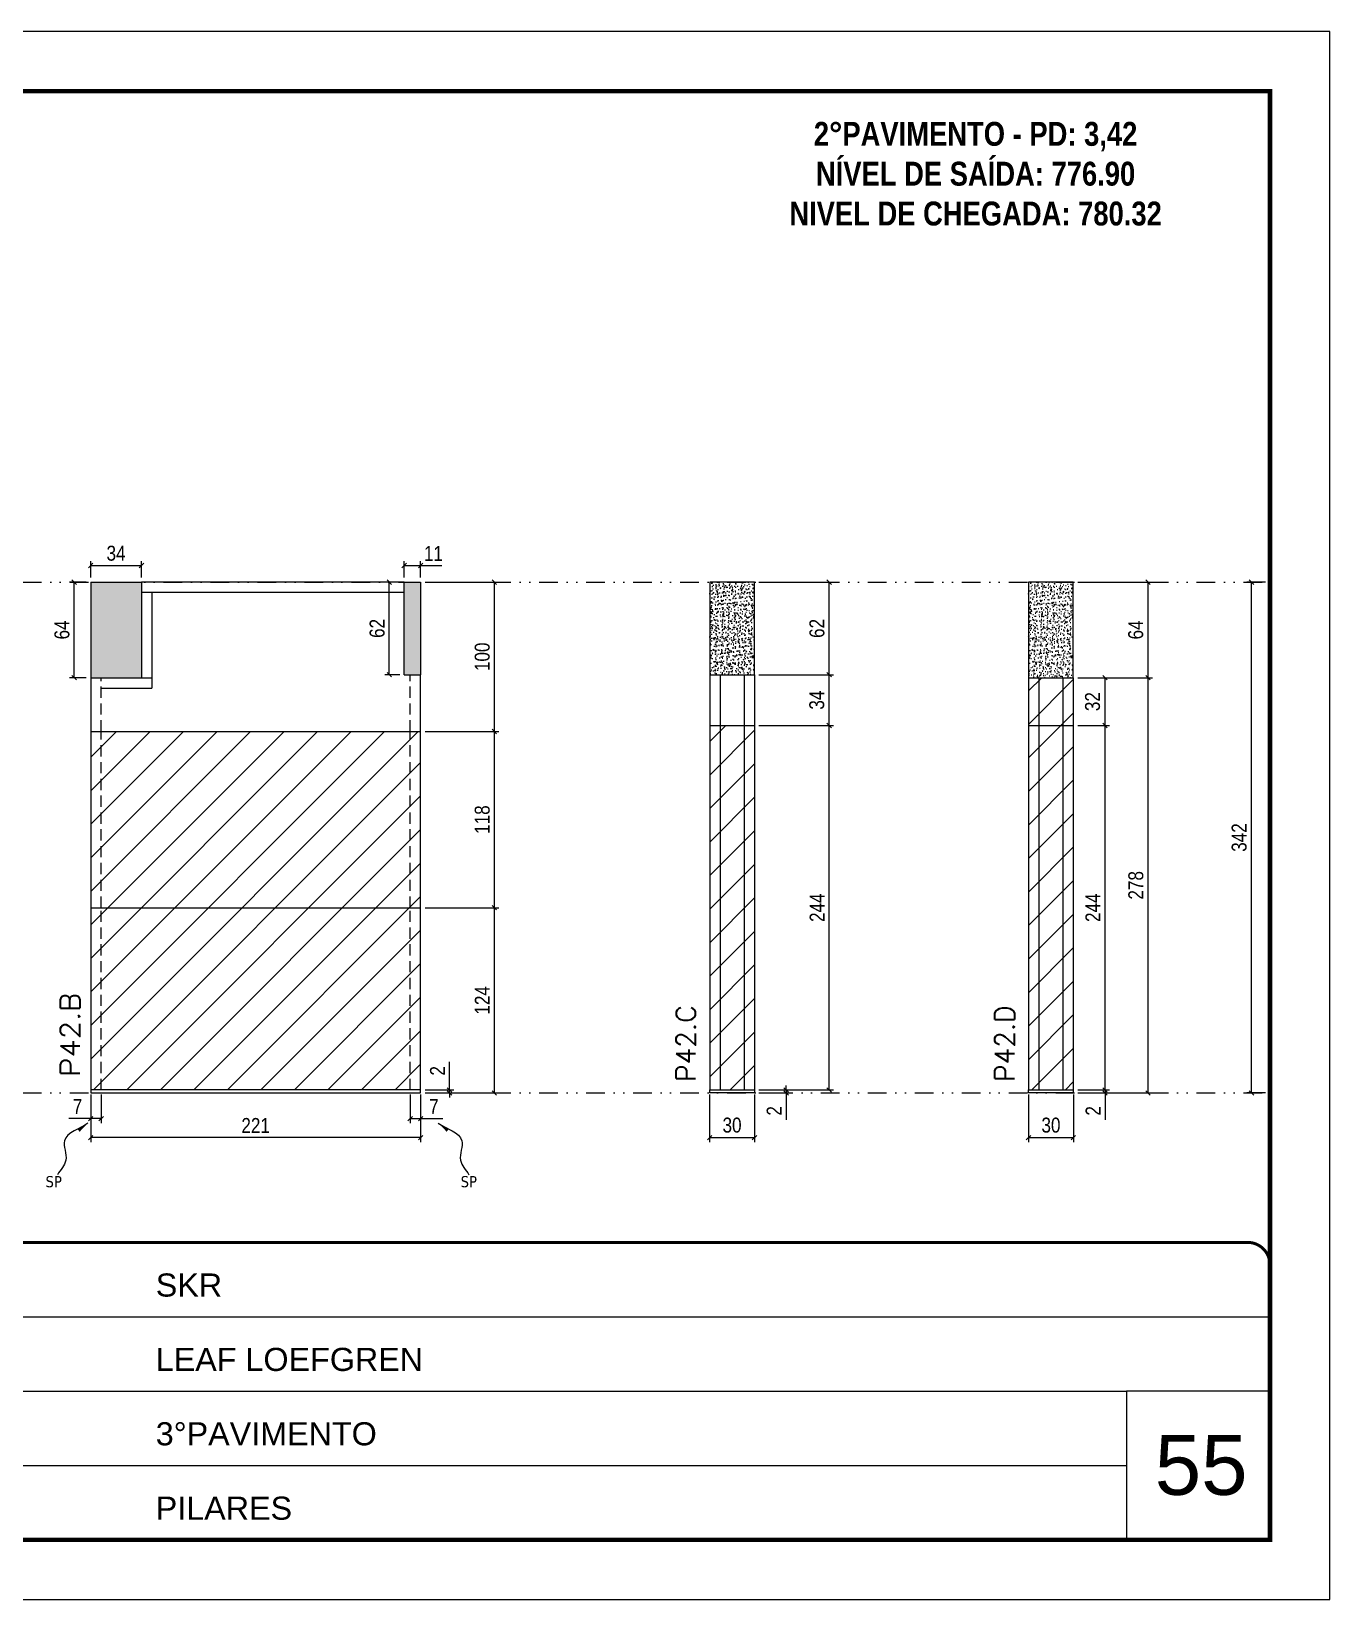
# Model space of a CAD drawing. Extents: x 14400 to 27878, y -21631 to 6985.
# Drawn here: x 18199 to 19068, y -8997 to -7947 of the extents above; entities that cross this region are included whole.
import ezdxf

# ---------------------------------------------------------------- set-up
doc = ezdxf.new("R2010")
doc.units = 0
for name, pattern in [('CONTINUO', [0]), ('DASHED', [0.75, 0.5, -0.25]), ('DIVIDE2', [0.625, 0.25, -0.125, 0, -0.125, 0, -0.125]), ('HIDDEN', [0.375, 0.25, -0.125])]:
    doc.linetypes.add(name, pattern=pattern)
for name, color, linetype, lineweight in [('CARIMBO', 255, 'Continuous', 9), ('Folhas', 255, 'Continuous', 9), ('Hachura', 251, 'Continuous', 9), ('SARRAFO DE PRESSAO', 251, 'DASHED', 9), ('Texto Seção', 7, 'Continuous', 15)]:
    doc.layers.add(name, color=color, linetype=linetype, lineweight=lineweight)
for name, color, linetype in [('COTA', 241, 'Continuous'), ('NOMENCLATURA', 7, 'Continuous'), ('Nível', 160, 'Continuous'), ('Painéis', 200, 'Continuous'), ('SARR_2.2x7', 40, 'Continuous'), ('Sarrafo de Pressão', 42, 'HIDDEN'), ('texto', 7, 'Continuous')]:
    doc.layers.add(name, color=color, linetype=linetype)
doc.styles.add('ARIAL', font='arial.ttf')
doc.styles.add('COTA TECNICA', font='techl___.ttf', dxfattribs={"height": 10})
doc.styles.add('COTA TECNICA-50', font='techl___.ttf', dxfattribs={"height": 10})
doc.styles.add('REGUA-120', font='ROMANS.shx', dxfattribs={"height": 15})
doc.styles.add('ROMANC', font='techb___.ttf', dxfattribs={"height": 2.5})
doc.styles.get("Standard").update_dxf_attribs({"font": 'arial.ttf'})
doc.dimstyles.new('COTA PAINEL-50', dxfattribs={"dimtxt": 10, "dimasz": 3, "dimexe": 3, "dimexo": 3, "dimgap": 3, "dimtad": 1, "dimdec": 1, "dimzin": 12, "dimdsep": 46, "dimtxsty": 'COTA TECNICA-50', "dimblk1": 'OBLIQUE', "dimblk2": 'OBLIQUE', "dimsah": 1, "dimcen": 0.9, "dimclrd": 4, "dimclre": 4, "dimclrt": 240, "dimadec": 1, "dimazin": 3, "dimtfac": 1, "dimtdec": 1, "dimtmove": 0, "dimatfit": 3, "dimfxl": 1, "dimtolj": 1, "dimtzin": 12, "dimarcsym": 0})
doc.dimstyles.new('PAINEL', dxfattribs={"dimtxt": 10, "dimasz": 3, "dimexe": 3, "dimexo": 3, "dimgap": 3, "dimtad": 1, "dimdec": 1, "dimzin": 12, "dimdsep": 46, "dimtxsty": 'COTA TECNICA', "dimblk1": 'OBLIQUE', "dimblk2": 'OBLIQUE', "dimsah": 1, "dimcen": 0.9, "dimclrd": 4, "dimclre": 4, "dimclrt": 240, "dimadec": 1, "dimazin": 3, "dimtfac": 1, "dimtdec": 1, "dimtmove": 0, "dimatfit": 3, "dimfxl": 1, "dimtolj": 1, "dimtzin": 12, "dimarcsym": 0})
doc.dimstyles.get("Standard").update_dxf_attribs({"dimtxt": 0.18, "dimasz": 0.18, "dimexe": 0.18, "dimexo": 0.0625, "dimgap": 0.09, "dimtad": 0, "dimtih": 1, "dimtoh": 1, "dimdec": 4, "dimzin": 0, "dimdsep": 46, "dimtxsty": 'Standard', "dimcen": 0.09, "dimadec": 0, "dimazin": 0, "dimtfac": 1, "dimtdec": 4, "dimtofl": 0, "dimtmove": 0, "dimatfit": 3, "dimfxl": 1, "dimtolj": 1, "dimtzin": 0, "dimarcsym": 0})

# ---------------------------------------------------------------- blocks, each defined once
blk = doc.blocks.new('9999999999')
at = {"color": 30, "linetype": 'CONTINUO'}
for p, q in [((98564.6, 34379.6), (99584, 34379.6)), ((98564.6, 34329.8), (99488, 34329.8)), ((99584, 34329.8), (99488, 34329.8)), ((99488, 34329.8), (99488, 34230.2)), ((98564.6, 34280), (99488, 34280))]:
    blk.add_line(p, q, dxfattribs=at)
at = {"color": 30, "linetype": 'CONTINUO', "const_width": 2}
blk.add_lwpolyline([(99584, 34230.2), (99584, 34414.4, 0.414214), (99569, 34429.4), (98229, 34429.4, 0.414214), (98214, 34414.4), (98214, 34245.2, 0.414214), (98229, 34230.2), (99584, 34230.2)], format="xyb", dxfattribs=at)
at = {"layer": 'Folhas'}
blk.add_lwpolyline([(98139, 34190.2), (99624, 34190.2), (99624, 35240.2), (98139, 35240.2)], close=True, dxfattribs=at)
at = {"layer": 'Folhas', "color": 30, "const_width": 3}
blk.add_lwpolyline([(98214, 34230.2), (99584, 34230.2), (99584, 35200.2), (98214, 35200.2)], close=True, dxfattribs=at)
at = {"color": 7, "linetype": 'Continuous', "ltscale": 5, "style": 'ARIAL'}
for s, height, p in [('SKR', 15.48, (98837.7, 34393.1)), ('LEAF LOEFGREN', 15.483, (98837.7, 34343.3)), ('3°PAVIMENTO', 15.483, (98837.7, 34293.5)), ('PILARES', 15.48, (98837.7, 34243.7))]:
    blk.add_text(s, height=height, dxfattribs=at).set_placement(p)
blk = doc.blocks.new('_Oblique')
at = {"color": 0, "linetype": 'ByBlock', "lineweight": -2}
blk.add_line((-0.5, -0.5), (0.5, 0.5), dxfattribs=at)
blk = doc.blocks.new('*D2164')
at = {"layer": 'COTA', "color": 4, "lineweight": -2, "transparency": 16777216}
for p, q in [((19025.5, -8315.5), (19013.1, -8315.5)), ((19016.1, -8657.5), (19016.1, -8315.5)), ((19025.5, -8657.5), (19013.1, -8657.5))]:
    blk.add_line(p, q, dxfattribs=at)
at = {"layer": 'Defpoints', "color": 0, "transparency": 16777216}
for p in [(19016.1, -8315.5), (19028.5, -8315.5), (19028.5, -8657.5)]:
    blk.add_point(p, dxfattribs=at)
at = {"layer": 'COTA', "color": 4, "lineweight": -2, "transparency": 16777216, "xscale": 3, "yscale": 3, "zscale": 3}
for p, rotation in [((19016.1, -8315.5), 90), ((19016.1, -8657.5), 270)]:
    blk.add_blockref('_Oblique', p, dxfattribs=dict(at, rotation=rotation))
at = {"layer": 'COTA', "color": 240, "transparency": 16777216, "insert": (19007.9, -8486.5), "char_height": 10, "attachment_point": 5, "rotation": 90, "style": 'COTA TECNICA'}
blk.add_mtext('\\A1;342', dxfattribs=at)
blk = doc.blocks.new('*D2156')
at = {"layer": 'COTA', "color": 4, "lineweight": -2, "transparency": 16777216}
for p, q in [((18653.2, -8658.5), (18653.2, -8690.4)), ((18683.2, -8658.5), (18683.2, -8690.4)), ((18653.2, -8687.4), (18683.2, -8687.4))]:
    blk.add_line(p, q, dxfattribs=at)
at = {"layer": 'Defpoints', "color": 0, "transparency": 16777216}
for p in [(18653.2, -8655.5), (18683.2, -8655.5), (18683.2, -8687.4)]:
    blk.add_point(p, dxfattribs=at)
at = {"layer": 'COTA', "color": 4, "lineweight": -2, "transparency": 16777216, "xscale": 3, "yscale": 3, "zscale": 3, "rotation": 180}
blk.add_blockref('_Oblique', (18653.2, -8687.4), dxfattribs=at)
at = {"layer": 'COTA', "color": 4, "lineweight": -2, "transparency": 16777216, "xscale": 3, "yscale": 3, "zscale": 3}
blk.add_blockref('_Oblique', (18683.2, -8687.4), dxfattribs=at)
at = {"layer": 'COTA', "color": 240, "transparency": 16777216, "insert": (18668.2, -8679.1), "char_height": 10, "attachment_point": 5, "style": 'COTA TECNICA'}
blk.add_mtext('\\A1;30', dxfattribs=at)
blk = doc.blocks.new('*D2157')
at = {"layer": 'COTA', "color": 4, "lineweight": -2, "transparency": 16777216}
for p, q in [((18686.2, -8655.5), (18707.4, -8655.5)), ((18686.2, -8657.5), (18707.4, -8657.5)), ((18704.4, -8655.5), (18704.4, -8652.5)), ((18704.4, -8655.5), (18704.4, -8657.5)), ((18704.4, -8657.5), (18704.4, -8675.6))]:
    blk.add_line(p, q, dxfattribs=at)
at = {"layer": 'Defpoints', "color": 0, "transparency": 16777216}
for p in [(18683.2, -8655.5), (18683.2, -8657.5), (18704.4, -8655.5)]:
    blk.add_point(p, dxfattribs=at)
at = {"layer": 'COTA', "color": 4, "lineweight": -2, "transparency": 16777216, "xscale": 3, "yscale": 3, "zscale": 3}
for p, rotation in [((18704.4, -8655.5), 270), ((18704.4, -8657.5), 90)]:
    blk.add_blockref('_Oblique', p, dxfattribs=dict(at, rotation=rotation))
at = {"layer": 'COTA', "color": 240, "transparency": 16777216, "insert": (18696.4, -8669.5), "char_height": 10, "attachment_point": 5, "rotation": 90, "style": 'COTA TECNICA-50'}
blk.add_mtext('\\A1;2', dxfattribs=at)
blk = doc.blocks.new('*D2159')
at = {"layer": 'COTA', "color": 4, "lineweight": -2, "transparency": 16777216}
for p, q in [((18686.2, -8315.5), (18736.2, -8315.5)), ((18733.2, -8377.5), (18733.2, -8315.5)), ((18686.2, -8377.5), (18736.2, -8377.5))]:
    blk.add_line(p, q, dxfattribs=at)
at = {"layer": 'Defpoints', "color": 0, "transparency": 16777216}
for p in [(18683.2, -8315.5), (18733.2, -8315.5), (18683.2, -8377.5)]:
    blk.add_point(p, dxfattribs=at)
at = {"layer": 'COTA', "color": 4, "lineweight": -2, "transparency": 16777216, "xscale": 3, "yscale": 3, "zscale": 3}
for p, rotation in [((18733.2, -8315.5), 90), ((18733.2, -8377.5), 270)]:
    blk.add_blockref('_Oblique', p, dxfattribs=dict(at, rotation=rotation))
at = {"layer": 'COTA', "color": 240, "transparency": 16777216, "insert": (18725.1, -8346.5), "char_height": 10, "attachment_point": 5, "rotation": 90, "style": 'COTA TECNICA'}
blk.add_mtext('\\A1;62', dxfattribs=at)
blk = doc.blocks.new('*D2168')
at = {"layer": 'COTA', "color": 4, "lineweight": -2, "transparency": 16777216}
for p, q in [((18686.2, -8411.5), (18736.2, -8411.5)), ((18733.2, -8655.5), (18733.2, -8411.5)), ((18686.2, -8655.5), (18736.2, -8655.5))]:
    blk.add_line(p, q, dxfattribs=at)
at = {"layer": 'Defpoints', "color": 0, "transparency": 16777216}
for p in [(18683.2, -8411.5), (18733.2, -8411.5), (18683.2, -8655.5)]:
    blk.add_point(p, dxfattribs=at)
at = {"layer": 'COTA', "color": 4, "lineweight": -2, "transparency": 16777216, "xscale": 3, "yscale": 3, "zscale": 3}
for p, rotation in [((18733.2, -8411.5), 90), ((18733.2, -8655.5), 270)]:
    blk.add_blockref('_Oblique', p, dxfattribs=dict(at, rotation=rotation))
at = {"layer": 'COTA', "color": 240, "transparency": 16777216, "insert": (18725.2, -8533.5), "char_height": 10, "attachment_point": 5, "rotation": 90, "style": 'COTA TECNICA'}
blk.add_mtext('\\A1;244', dxfattribs=at)
blk = doc.blocks.new('*D2165')
at = {"layer": 'COTA', "color": 4, "lineweight": -2, "transparency": 16777216}
for p, q in [((18686.2, -8377.5), (18736.2, -8377.5)), ((18733.2, -8411.5), (18733.2, -8377.5)), ((18686.2, -8411.5), (18736.2, -8411.5))]:
    blk.add_line(p, q, dxfattribs=at)
at = {"layer": 'Defpoints', "color": 0, "transparency": 16777216}
for p in [(18683.2, -8377.5), (18733.2, -8377.5), (18683.2, -8411.5)]:
    blk.add_point(p, dxfattribs=at)
at = {"layer": 'COTA', "color": 4, "lineweight": -2, "transparency": 16777216, "xscale": 3, "yscale": 3, "zscale": 3}
for p, rotation in [((18733.2, -8377.5), 90), ((18733.2, -8411.5), 270)]:
    blk.add_blockref('_Oblique', p, dxfattribs=dict(at, rotation=rotation))
at = {"layer": 'COTA', "color": 240, "transparency": 16777216, "insert": (18725, -8394.5), "char_height": 10, "attachment_point": 5, "rotation": 90, "style": 'COTA TECNICA'}
blk.add_mtext('\\A1;34', dxfattribs=at)
blk = doc.blocks.new('*D2160')
at = {"layer": 'COTA', "color": 4, "lineweight": -2, "transparency": 16777216}
for p, q in [((18866.8, -8658.5), (18866.8, -8690.4)), ((18896.8, -8658.5), (18896.8, -8690.4)), ((18866.8, -8687.4), (18896.8, -8687.4))]:
    blk.add_line(p, q, dxfattribs=at)
at = {"layer": 'Defpoints', "color": 0, "transparency": 16777216}
for p in [(18866.8, -8655.5), (18896.8, -8655.5), (18896.8, -8687.4)]:
    blk.add_point(p, dxfattribs=at)
at = {"layer": 'COTA', "color": 4, "lineweight": -2, "transparency": 16777216, "xscale": 3, "yscale": 3, "zscale": 3, "rotation": 180}
blk.add_blockref('_Oblique', (18866.8, -8687.4), dxfattribs=at)
at = {"layer": 'COTA', "color": 4, "lineweight": -2, "transparency": 16777216, "xscale": 3, "yscale": 3, "zscale": 3}
blk.add_blockref('_Oblique', (18896.8, -8687.4), dxfattribs=at)
at = {"layer": 'COTA', "color": 240, "transparency": 16777216, "insert": (18881.8, -8679.1), "char_height": 10, "attachment_point": 5, "style": 'COTA TECNICA'}
blk.add_mtext('\\A1;30', dxfattribs=at)
blk = doc.blocks.new('*D2161')
at = {"layer": 'COTA', "color": 4, "lineweight": -2, "transparency": 16777216}
for p, q in [((18899.8, -8655.5), (18921, -8655.5)), ((18899.8, -8657.5), (18921, -8657.5)), ((18918, -8655.5), (18918, -8652.5)), ((18918, -8655.5), (18918, -8657.5)), ((18918, -8657.5), (18918, -8675.6))]:
    blk.add_line(p, q, dxfattribs=at)
at = {"layer": 'Defpoints', "color": 0, "transparency": 16777216}
for p in [(18896.8, -8655.5), (18896.8, -8657.5), (18918, -8655.5)]:
    blk.add_point(p, dxfattribs=at)
at = {"layer": 'COTA', "color": 4, "lineweight": -2, "transparency": 16777216, "xscale": 3, "yscale": 3, "zscale": 3}
for p, rotation in [((18918, -8655.5), 270), ((18918, -8657.5), 90)]:
    blk.add_blockref('_Oblique', p, dxfattribs=dict(at, rotation=rotation))
at = {"layer": 'COTA', "color": 240, "transparency": 16777216, "insert": (18910, -8669.5), "char_height": 10, "attachment_point": 5, "rotation": 90, "style": 'COTA TECNICA-50'}
blk.add_mtext('\\A1;2', dxfattribs=at)
blk = doc.blocks.new('*D2162')
at = {"layer": 'COTA', "color": 4, "lineweight": -2, "transparency": 16777216}
for p, q in [((18899.8, -8379.5), (18949.8, -8379.5)), ((18946.8, -8657.5), (18946.8, -8379.5)), ((18899.8, -8657.5), (18949.8, -8657.5))]:
    blk.add_line(p, q, dxfattribs=at)
at = {"layer": 'Defpoints', "color": 0, "transparency": 16777216}
for p in [(18896.8, -8379.5), (18946.8, -8379.5), (18896.8, -8657.5)]:
    blk.add_point(p, dxfattribs=at)
at = {"layer": 'COTA', "color": 4, "lineweight": -2, "transparency": 16777216, "xscale": 3, "yscale": 3, "zscale": 3}
for p, rotation in [((18946.8, -8379.5), 90), ((18946.8, -8657.5), 270)]:
    blk.add_blockref('_Oblique', p, dxfattribs=dict(at, rotation=rotation))
at = {"layer": 'COTA', "color": 240, "transparency": 16777216, "insert": (18938.7, -8518.5), "char_height": 10, "attachment_point": 5, "rotation": 90, "style": 'COTA TECNICA-50'}
blk.add_mtext('\\A1;278', dxfattribs=at)
blk = doc.blocks.new('*D2163')
at = {"layer": 'COTA', "color": 4, "lineweight": -2, "transparency": 16777216}
for p, q in [((18899.8, -8315.5), (18949.8, -8315.5)), ((18946.8, -8379.5), (18946.8, -8315.5)), ((18899.8, -8379.5), (18949.8, -8379.5))]:
    blk.add_line(p, q, dxfattribs=at)
at = {"layer": 'Defpoints', "color": 0, "transparency": 16777216}
for p in [(18896.8, -8315.5), (18946.8, -8315.5), (18896.8, -8379.5)]:
    blk.add_point(p, dxfattribs=at)
at = {"layer": 'COTA', "color": 4, "lineweight": -2, "transparency": 16777216, "xscale": 3, "yscale": 3, "zscale": 3}
for p, rotation in [((18946.8, -8315.5), 90), ((18946.8, -8379.5), 270)]:
    blk.add_blockref('_Oblique', p, dxfattribs=dict(at, rotation=rotation))
at = {"layer": 'COTA', "color": 240, "transparency": 16777216, "insert": (18938.6, -8347.5), "char_height": 10, "attachment_point": 5, "rotation": 90, "style": 'COTA TECNICA'}
blk.add_mtext('\\A1;64', dxfattribs=at)
blk = doc.blocks.new('*D2166')
at = {"layer": 'COTA', "color": 4, "lineweight": -2, "transparency": 16777216}
for p, q in [((18899.8, -8411.5), (18921, -8411.5)), ((18918, -8655.5), (18918, -8411.5)), ((18899.8, -8655.5), (18921, -8655.5))]:
    blk.add_line(p, q, dxfattribs=at)
at = {"layer": 'Defpoints', "color": 0, "transparency": 16777216}
for p in [(18896.8, -8411.5), (18918, -8411.5), (18896.8, -8655.5)]:
    blk.add_point(p, dxfattribs=at)
at = {"layer": 'COTA', "color": 4, "lineweight": -2, "transparency": 16777216, "xscale": 3, "yscale": 3, "zscale": 3}
for p, rotation in [((18918, -8411.5), 90), ((18918, -8655.5), 270)]:
    blk.add_blockref('_Oblique', p, dxfattribs=dict(at, rotation=rotation))
at = {"layer": 'COTA', "color": 240, "transparency": 16777216, "insert": (18909.9, -8533.5), "char_height": 10, "attachment_point": 5, "rotation": 90, "style": 'COTA TECNICA'}
blk.add_mtext('\\A1;244', dxfattribs=at)
blk = doc.blocks.new('*D2167')
at = {"layer": 'COTA', "color": 4, "lineweight": -2, "transparency": 16777216}
for p, q in [((18899.8, -8379.5), (18921, -8379.5)), ((18918, -8411.5), (18918, -8379.5)), ((18899.8, -8411.5), (18921, -8411.5))]:
    blk.add_line(p, q, dxfattribs=at)
at = {"layer": 'Defpoints', "color": 0, "transparency": 16777216}
for p in [(18896.8, -8379.5), (18918, -8379.5), (18896.8, -8411.5)]:
    blk.add_point(p, dxfattribs=at)
at = {"layer": 'COTA', "color": 4, "lineweight": -2, "transparency": 16777216, "xscale": 3, "yscale": 3, "zscale": 3}
for p, rotation in [((18918, -8379.5), 90), ((18918, -8411.5), 270)]:
    blk.add_blockref('_Oblique', p, dxfattribs=dict(at, rotation=rotation))
at = {"layer": 'COTA', "color": 240, "transparency": 16777216, "insert": (18909.7, -8395.5), "char_height": 10, "attachment_point": 5, "rotation": 90, "style": 'COTA TECNICA'}
blk.add_mtext('\\A1;32', dxfattribs=at)
blk = doc.blocks.new('*D4420')
at = {"layer": 'COTA', "color": 4, "lineweight": -2, "transparency": 16777216}
for p, q in [((18238.6, -8658.5), (18238.6, -8690.4)), ((18459.6, -8658.5), (18459.6, -8690.4)), ((18459.6, -8687.4), (18238.6, -8687.4))]:
    blk.add_line(p, q, dxfattribs=at)
at = {"layer": 'Defpoints', "color": 0, "transparency": 16777216}
for p in [(18238.6, -8655.5), (18459.6, -8655.5), (18238.6, -8687.4)]:
    blk.add_point(p, dxfattribs=at)
at = {"layer": 'COTA', "color": 4, "lineweight": -2, "transparency": 16777216, "xscale": 3, "yscale": 3, "zscale": 3, "rotation": 180}
blk.add_blockref('_Oblique', (18238.6, -8687.4), dxfattribs=at)
at = {"layer": 'COTA', "color": 4, "lineweight": -2, "transparency": 16777216, "xscale": 3, "yscale": 3, "zscale": 3}
blk.add_blockref('_Oblique', (18459.6, -8687.4), dxfattribs=at)
at = {"layer": 'COTA', "color": 240, "transparency": 16777216, "insert": (18349.1, -8679.3), "char_height": 10, "attachment_point": 5, "style": 'COTA TECNICA'}
blk.add_mtext('\\A1;221', dxfattribs=at)
blk = doc.blocks.new('*D4421')
at = {"layer": 'COTA', "color": 4, "lineweight": -2, "transparency": 16777216}
for p, q in [((18452.6, -8658.5), (18452.6, -8677.7)), ((18459.6, -8660.5), (18459.6, -8677.7)), ((18452.6, -8674.7), (18459.6, -8674.7)), ((18459.6, -8674.7), (18474.4, -8674.7))]:
    blk.add_line(p, q, dxfattribs=at)
at = {"layer": 'Defpoints', "color": 0, "transparency": 16777216}
for p in [(18452.6, -8655.5), (18459.6, -8657.5), (18459.6, -8674.7)]:
    blk.add_point(p, dxfattribs=at)
at = {"layer": 'COTA', "color": 4, "lineweight": -2, "transparency": 16777216, "xscale": 3, "yscale": 3, "zscale": 3, "rotation": 180}
blk.add_blockref('_Oblique', (18452.6, -8674.7), dxfattribs=at)
at = {"layer": 'COTA', "color": 4, "lineweight": -2, "transparency": 16777216, "xscale": 3, "yscale": 3, "zscale": 3}
blk.add_blockref('_Oblique', (18459.6, -8674.7), dxfattribs=at)
at = {"layer": 'COTA', "color": 240, "transparency": 16777216, "insert": (18468.5, -8666.6), "char_height": 10, "attachment_point": 5, "style": 'COTA TECNICA-50'}
blk.add_mtext('\\A1;7', dxfattribs=at)
blk = doc.blocks.new('*D4422')
at = {"layer": 'COTA', "color": 4, "lineweight": -2, "transparency": 16777216}
for p, q in [((18238.6, -8660.5), (18238.6, -8677.7)), ((18245.6, -8658.5), (18245.6, -8677.7)), ((18238.6, -8674.7), (18223.9, -8674.7)), ((18245.6, -8674.7), (18238.6, -8674.7))]:
    blk.add_line(p, q, dxfattribs=at)
at = {"layer": 'Defpoints', "color": 0, "transparency": 16777216}
for p in [(18238.6, -8657.5), (18245.6, -8655.5), (18238.6, -8674.7)]:
    blk.add_point(p, dxfattribs=at)
at = {"layer": 'COTA', "color": 4, "lineweight": -2, "transparency": 16777216, "xscale": 3, "yscale": 3, "zscale": 3, "rotation": 180}
blk.add_blockref('_Oblique', (18238.6, -8674.7), dxfattribs=at)
at = {"layer": 'COTA', "color": 4, "lineweight": -2, "transparency": 16777216, "xscale": 3, "yscale": 3, "zscale": 3}
blk.add_blockref('_Oblique', (18245.6, -8674.7), dxfattribs=at)
at = {"layer": 'COTA', "color": 240, "transparency": 16777216, "insert": (18229.8, -8666.6), "char_height": 10, "attachment_point": 5, "style": 'COTA TECNICA-50'}
blk.add_mtext('\\A1;7', dxfattribs=at)
blk = doc.blocks.new('*D4423')
at = {"layer": 'COTA', "color": 4, "lineweight": -2, "transparency": 16777216}
for p, q in [((18478.9, -8655.5), (18478.9, -8636.7)), ((18462.6, -8655.5), (18481.9, -8655.5)), ((18462.6, -8657.5), (18481.9, -8657.5)), ((18478.9, -8657.5), (18478.9, -8655.5)), ((18478.9, -8657.5), (18478.9, -8660.5))]:
    blk.add_line(p, q, dxfattribs=at)
at = {"layer": 'Defpoints', "color": 0, "transparency": 16777216}
for p in [(18459.6, -8655.5), (18459.6, -8657.5), (18478.9, -8657.5)]:
    blk.add_point(p, dxfattribs=at)
at = {"layer": 'COTA', "color": 4, "lineweight": -2, "transparency": 16777216, "xscale": 3, "yscale": 3, "zscale": 3}
for p, rotation in [((18478.9, -8655.5), 270), ((18478.9, -8657.5), 90)]:
    blk.add_blockref('_Oblique', p, dxfattribs=dict(at, rotation=rotation))
at = {"layer": 'COTA', "color": 240, "transparency": 16777216, "insert": (18470.9, -8642.7), "char_height": 10, "attachment_point": 5, "rotation": 90, "style": 'COTA TECNICA-50'}
blk.add_mtext('\\A1;2', dxfattribs=at)
blk = doc.blocks.new('*D4424')
at = {"layer": 'COTA', "color": 4, "linetype": 'ByBlock', "lineweight": -2, "transparency": 16777216}
for p, q in [((18462.6, -8533.5), (18512, -8533.5)), ((18509, -8657.5), (18509, -8533.5)), ((18462.6, -8657.5), (18512, -8657.5))]:
    blk.add_line(p, q, dxfattribs=at)
at = {"layer": 'Defpoints', "color": 0, "linetype": 'ByBlock', "transparency": 16777216}
for p in [(18459.6, -8533.5), (18509, -8533.5), (18459.6, -8657.5)]:
    blk.add_point(p, dxfattribs=at)
at = {"layer": 'COTA', "color": 4, "linetype": 'ByBlock', "lineweight": -2, "transparency": 16777216, "xscale": 3, "yscale": 3, "zscale": 3}
for p, rotation in [((18509, -8533.5), 90), ((18509, -8657.5), 270)]:
    blk.add_blockref('_Oblique', p, dxfattribs=dict(at, rotation=rotation))
at = {"layer": 'COTA', "color": 240, "linetype": 'ByBlock', "transparency": 16777216, "insert": (18500.9, -8595.5), "char_height": 10, "attachment_point": 5, "rotation": 90, "style": 'COTA TECNICA'}
blk.add_mtext('\\A1;124', dxfattribs=at)
blk = doc.blocks.new('*D4425')
at = {"layer": 'COTA', "color": 4, "linetype": 'ByBlock', "lineweight": -2, "transparency": 16777216}
for p, q in [((18462.6, -8533.5), (18512, -8533.5)), ((18509, -8657.5), (18509, -8533.5)), ((18462.6, -8657.5), (18512, -8657.5))]:
    blk.add_line(p, q, dxfattribs=at)
at = {"layer": 'Defpoints', "color": 0, "linetype": 'ByBlock', "transparency": 16777216}
for p in [(18459.6, -8533.5), (18509, -8533.5), (18459.6, -8657.5)]:
    blk.add_point(p, dxfattribs=at)
at = {"layer": 'COTA', "color": 4, "linetype": 'ByBlock', "lineweight": -2, "transparency": 16777216, "xscale": 3, "yscale": 3, "zscale": 3}
for p, rotation in [((18509, -8533.5), 90), ((18509, -8657.5), 270)]:
    blk.add_blockref('_Oblique', p, dxfattribs=dict(at, rotation=rotation))
at = {"layer": 'COTA', "color": 240, "linetype": 'ByBlock', "transparency": 16777216, "insert": (18500.9, -8595.5), "char_height": 10, "attachment_point": 5, "rotation": 90, "style": 'COTA TECNICA'}
blk.add_mtext('\\A1;124', dxfattribs=at)
blk = doc.blocks.new('*D4426')
at = {"layer": 'COTA', "color": 4, "lineweight": -2, "transparency": 16777216}
for p, q in [((18462.6, -8415.5), (18512, -8415.5)), ((18509, -8533.5), (18509, -8415.5)), ((18462.6, -8533.5), (18512, -8533.5))]:
    blk.add_line(p, q, dxfattribs=at)
at = {"layer": 'Defpoints', "color": 0, "transparency": 16777216}
for p in [(18459.6, -8415.5), (18509, -8415.5), (18459.6, -8533.5)]:
    blk.add_point(p, dxfattribs=at)
at = {"layer": 'COTA', "color": 4, "lineweight": -2, "transparency": 16777216, "xscale": 3, "yscale": 3, "zscale": 3}
for p, rotation in [((18509, -8415.5), 90), ((18509, -8533.5), 270)]:
    blk.add_blockref('_Oblique', p, dxfattribs=dict(at, rotation=rotation))
at = {"layer": 'COTA', "color": 240, "transparency": 16777216, "insert": (18500.9, -8474.5), "char_height": 10, "attachment_point": 5, "rotation": 90, "style": 'COTA TECNICA'}
blk.add_mtext('\\A1;118', dxfattribs=at)
blk = doc.blocks.new('*D4427')
at = {"layer": 'COTA', "color": 4, "lineweight": -2, "transparency": 16777216}
for p, q in [((18238.6, -8312.5), (18238.6, -8301.4)), ((18238.6, -8304.4), (18272.6, -8304.4)), ((18272.6, -8312.5), (18272.6, -8301.4))]:
    blk.add_line(p, q, dxfattribs=at)
at = {"layer": 'Defpoints', "color": 0, "transparency": 16777216}
for p in [(18272.6, -8304.4), (18238.6, -8315.5), (18272.6, -8315.5)]:
    blk.add_point(p, dxfattribs=at)
at = {"layer": 'COTA', "color": 4, "lineweight": -2, "transparency": 16777216, "xscale": 3, "yscale": 3, "zscale": 3, "rotation": 180}
blk.add_blockref('_Oblique', (18238.6, -8304.4), dxfattribs=at)
at = {"layer": 'COTA', "color": 4, "lineweight": -2, "transparency": 16777216, "xscale": 3, "yscale": 3, "zscale": 3}
blk.add_blockref('_Oblique', (18272.6, -8304.4), dxfattribs=at)
at = {"layer": 'COTA', "color": 240, "transparency": 16777216, "insert": (18255.6, -8296.2), "char_height": 10, "attachment_point": 5, "style": 'COTA TECNICA'}
blk.add_mtext('\\A1;34', dxfattribs=at)
blk = doc.blocks.new('*D4429')
at = {"layer": 'COTA', "color": 4, "lineweight": -2, "transparency": 16777216}
for p, q in [((18462.6, -8315.5), (18512, -8315.5)), ((18509, -8415.5), (18509, -8315.5)), ((18462.6, -8415.5), (18512, -8415.5))]:
    blk.add_line(p, q, dxfattribs=at)
at = {"layer": 'Defpoints', "color": 0, "transparency": 16777216}
for p in [(18459.6, -8315.5), (18509, -8315.5), (18459.6, -8415.5)]:
    blk.add_point(p, dxfattribs=at)
at = {"layer": 'COTA', "color": 4, "lineweight": -2, "transparency": 16777216, "xscale": 3, "yscale": 3, "zscale": 3}
for p, rotation in [((18509, -8315.5), 90), ((18509, -8415.5), 270)]:
    blk.add_blockref('_Oblique', p, dxfattribs=dict(at, rotation=rotation))
at = {"layer": 'COTA', "color": 240, "transparency": 16777216, "insert": (18500.9, -8365.5), "char_height": 10, "attachment_point": 5, "rotation": 90, "style": 'COTA TECNICA'}
blk.add_mtext('\\A1;100', dxfattribs=at)
blk = doc.blocks.new('*D4430')
at = {"layer": 'COTA', "color": 4, "lineweight": -2, "transparency": 16777216}
for p, q in [((18445.6, -8315.5), (18435.6, -8315.5)), ((18438.6, -8377.5), (18438.6, -8315.5)), ((18445.6, -8377.5), (18435.6, -8377.5))]:
    blk.add_line(p, q, dxfattribs=at)
at = {"layer": 'Defpoints', "color": 0, "transparency": 16777216}
for p in [(18438.6, -8315.5), (18448.6, -8315.5), (18448.6, -8377.5)]:
    blk.add_point(p, dxfattribs=at)
at = {"layer": 'COTA', "color": 4, "lineweight": -2, "transparency": 16777216, "xscale": 3, "yscale": 3, "zscale": 3}
for p, rotation in [((18438.6, -8315.5), 90), ((18438.6, -8377.5), 270)]:
    blk.add_blockref('_Oblique', p, dxfattribs=dict(at, rotation=rotation))
at = {"layer": 'COTA', "color": 240, "transparency": 16777216, "insert": (18430.5, -8346.5), "char_height": 10, "attachment_point": 5, "rotation": 90, "style": 'COTA TECNICA'}
blk.add_mtext('\\A1;62', dxfattribs=at)
blk = doc.blocks.new('*D4431')
at = {"layer": 'COTA', "color": 4, "lineweight": -2, "transparency": 16777216}
for p, q in [((18448.6, -8312.5), (18448.6, -8301.4)), ((18448.6, -8304.4), (18459.6, -8304.4)), ((18459.6, -8312.5), (18459.6, -8301.4)), ((18459.6, -8304.4), (18473.7, -8304.4))]:
    blk.add_line(p, q, dxfattribs=at)
at = {"layer": 'Defpoints', "color": 0, "transparency": 16777216}
for p in [(18459.6, -8304.4), (18448.6, -8315.5), (18459.6, -8315.5)]:
    blk.add_point(p, dxfattribs=at)
at = {"layer": 'COTA', "color": 4, "lineweight": -2, "transparency": 16777216, "xscale": 3, "yscale": 3, "zscale": 3, "rotation": 180}
blk.add_blockref('_Oblique', (18448.6, -8304.4), dxfattribs=at)
at = {"layer": 'COTA', "color": 4, "lineweight": -2, "transparency": 16777216, "xscale": 3, "yscale": 3, "zscale": 3}
blk.add_blockref('_Oblique', (18459.6, -8304.4), dxfattribs=at)
at = {"layer": 'COTA', "color": 240, "transparency": 16777216, "insert": (18468.2, -8296.3), "char_height": 10, "attachment_point": 5, "style": 'COTA TECNICA'}
blk.add_mtext('\\A1;11', dxfattribs=at)
blk = doc.blocks.new('*D4428')
at = {"layer": 'COTA', "color": 4, "lineweight": -2, "transparency": 16777216}
for p, q in [((18235.6, -8315.5), (18224.5, -8315.5)), ((18227.5, -8379.5), (18227.5, -8315.5)), ((18235.6, -8379.5), (18224.5, -8379.5))]:
    blk.add_line(p, q, dxfattribs=at)
at = {"layer": 'Defpoints', "color": 0, "transparency": 16777216}
for p in [(18227.5, -8315.5), (18238.6, -8315.5), (18238.6, -8379.5)]:
    blk.add_point(p, dxfattribs=at)
at = {"layer": 'COTA', "color": 4, "lineweight": -2, "transparency": 16777216, "xscale": 3, "yscale": 3, "zscale": 3}
for p, rotation in [((18227.5, -8315.5), 90), ((18227.5, -8379.5), 270)]:
    blk.add_blockref('_Oblique', p, dxfattribs=dict(at, rotation=rotation))
at = {"layer": 'COTA', "color": 240, "transparency": 16777216, "insert": (18219.4, -8347.5), "char_height": 10, "attachment_point": 5, "rotation": 90, "style": 'COTA TECNICA'}
blk.add_mtext('\\A1;64', dxfattribs=at)

msp = doc.modelspace()

# ---------------------------------------------------------------- hatches: boundary and pattern name
at = {"layer": 'COTA'}
h = msp.add_hatch(dxfattribs=at)
h.set_pattern_fill('AR-CONC', color=256, scale=0.03)
h.set_pattern_definition([(50, (-1555.3887, -3445.7253), (5.4655401, -0.4781726), [0.5715, -6.2865]), (355, (-1555.3887, -3445.7253), (-1.0573026, 5.7317054), [0.4572, -5.0292175]), (100.451445, (-1554.933, -3445.765), (4.4082374, 5.2535326), [0.4857003, -5.3427073]), (46.1842, (-1555.389, -3444.201), (8.1323712, -1.2612698), [0.85725, -9.42975]), (96.635558, (-1554.711, -3444.3064), (7.122124, 7.4227837), [0.7285507, -8.0140682]), (351.18415, (-1555.389, -3444.201), (7.122124, 7.4227837), [0.685799, -7.543792]), (21, (-1554.6267, -3444.5823), (4.5484317, -3.0679559), [0.5715, -6.2865]), (326, (-1554.6267, -3444.5823), (1.8540609, 5.525639), [0.4572, -5.0292]), (71.451445, (-1554.2477, -3444.838), (6.4024926, 2.457683), [0.4857003, -5.3426981]), (37.5, (-1555.3887, -3445.7253), (0.0926581, 2.53665117), [0, -4.96824, 0, -5.1054, 0, -5.04825]), (7.5, (-1555.3887, -3445.7253), (2.00458988, 3.00541724), [0, -2.91084, 0, -4.85394, 0, -1.92405]), (327.5, (-1557.088, -3445.7253), (4.06771786, -0.17186232), [0, -1.905, 0, -5.9436, 0, -7.8867]), (317.5, (-1557.85, -3445.7253), (4.44387544, 0.76279473), [0, -2.4765, 0, -3.94716, 0, -5.6007])])
h.paths.add_polyline_path([(18272.63, -8315.47), (18238.63, -8315.47), (18238.63, -8379.47), (18272.63, -8379.47)])
h.paths.add_polyline_path([(18459.63, -8315.47), (18448.63, -8315.47), (18448.63, -8377.47), (18459.63, -8377.47)])
h = msp.add_hatch(dxfattribs=at)
h.set_pattern_fill('AR-CONC', color=256, scale=0.03)
h.set_pattern_definition([(50, (-1580, -3203.7253), (5.4655401, -0.4781726), [0.5715, -6.2865]), (355, (-1580, -3203.7253), (-1.0573026, 5.7317054), [0.4572, -5.0292175]), (100.451445, (-1579.5445, -3203.765), (4.4082374, 5.2535326), [0.4857003, -5.3427073]), (46.1842, (-1580, -3202.201), (8.1323712, -1.2612698), [0.85725, -9.42975]), (96.635558, (-1579.322, -3202.3064), (7.122124, 7.4227837), [0.7285507, -8.0140682]), (351.18415, (-1580, -3202.201), (7.122124, 7.4227837), [0.685799, -7.543792]), (21, (-1579.238, -3202.5823), (4.5484317, -3.0679559), [0.5715, -6.2865]), (326, (-1579.238, -3202.5823), (1.8540609, 5.525639), [0.4572, -5.0292]), (71.451445, (-1578.859, -3202.838), (6.4024926, 2.457683), [0.4857003, -5.3426981]), (37.5, (-1580, -3203.7253), (0.0926581, 2.53665117), [0, -4.96824, 0, -5.1054, 0, -5.04825]), (7.5, (-1580, -3203.7253), (2.00458988, 3.00541724), [0, -2.91084, 0, -4.85394, 0, -1.92405]), (327.5, (-1581.6993, -3203.7253), (4.06771786, -0.17186232), [0, -1.905, 0, -5.9436, 0, -7.8867]), (317.5, (-1582.4613, -3203.7253), (4.44387544, 0.76279473), [0, -2.4765, 0, -3.94716, 0, -5.6007])])
h.paths.add_polyline_path([(18683.25, -8315.47), (18653.25, -8315.47), (18653.25, -8377.47), (18683.25, -8377.47)])
h = msp.add_hatch(dxfattribs=at)
h.set_pattern_fill('AR-CONC', color=256, scale=0.03)
h.set_pattern_definition([(50, (-1366.4846, -3203.7253), (5.4655401, -0.4781726), [0.5715, -6.2865]), (355, (-1366.4846, -3203.7253), (-1.0573026, 5.7317054), [0.4572, -5.0292175]), (100.451445, (-1366.029, -3203.765), (4.4082374, 5.2535326), [0.4857003, -5.3427073]), (46.1842, (-1366.4846, -3202.201), (8.1323712, -1.2612698), [0.85725, -9.42975]), (96.635558, (-1365.807, -3202.3064), (7.122124, 7.4227837), [0.7285507, -8.0140682]), (351.18415, (-1366.485, -3202.201), (7.122124, 7.4227837), [0.685799, -7.543792]), (21, (-1365.7226, -3202.5823), (4.5484317, -3.0679559), [0.5715, -6.2865]), (326, (-1365.7226, -3202.5823), (1.8540609, 5.525639), [0.4572, -5.0292]), (71.451445, (-1365.3435, -3202.838), (6.4024926, 2.457683), [0.4857003, -5.3426981]), (37.5, (-1366.4846, -3203.7253), (0.0926581, 2.53665117), [0, -4.96824, 0, -5.1054, 0, -5.04825]), (7.5, (-1366.4846, -3203.7253), (2.00458988, 3.00541724), [0, -2.91084, 0, -4.85394, 0, -1.92405]), (327.5, (-1368.1838, -3203.7253), (4.06771786, -0.17186232), [0, -1.905, 0, -5.9436, 0, -7.8867]), (317.5, (-1368.946, -3203.7253), (4.44387544, 0.76279473), [0, -2.4765, 0, -3.94716, 0, -5.6007])])
h.paths.add_polyline_path([(18896.76, -8315.47), (18866.76, -8315.47), (18866.76, -8379.47), (18896.76, -8379.47)])
at = {"layer": 'Hachura'}
h = msp.add_hatch(dxfattribs=at)
h.set_pattern_fill('ANSI31', color=256, scale=5)
h.paths.add_polyline_path([(17986.35, -8329.47), (17810.35, -8329.47), (17810.35, -8377.47), (17799.35, -8377.47), (17799.35, -8413.47), (18020.35, -8413.47), (18020.35, -8379.47), (17986.35, -8379.47)])
h.paths.add_polyline_path([(18020.35, -8415.47), (17799.35, -8415.47), (17799.35, -8533.47), (18020.35, -8533.47)])
h.paths.add_polyline_path([(18020.35, -8533.47), (17799.35, -8533.47), (17799.35, -8655.47), (18020.35, -8655.47)])
h.paths.add_polyline_path([(18459.63, -8533.47), (18238.63, -8533.47), (18238.63, -8655.47), (18459.63, -8655.47)])
h.paths.add_polyline_path([(18459.63, -8415.47), (18238.63, -8415.47), (18238.63, -8533.47), (18459.63, -8533.47)])
h.paths.add_polyline_path([(18683.25, -8411.47), (18653.25, -8411.47), (18653.25, -8655.47), (18683.25, -8655.47)])
h.paths.add_polyline_path([(18896.76, -8411.47), (18866.76, -8411.47), (18866.76, -8655.47), (18896.76, -8655.47)])
h.paths.add_polyline_path([(18896.76, -8379.47), (18866.76, -8379.47), (18866.76, -8411.47), (18896.76, -8411.47)])

# ---------------------------------------------------------------- linework, layer by layer
at = {"layer": 'COTA'}
for p, q in [((18238.63, -8315.47), (18238.63, -8379.47)), ((18238.63, -8315.47), (18272.63, -8315.47)), ((18448.63, -8315.47), (18459.63, -8315.47)), ((18459.63, -8315.47), (18459.63, -8377.47)), ((18272.63, -8379.47), (18279.63, -8379.47)), ((18279.63, -8379.47), (18279.63, -8386.47))]:
    msp.add_line(p, q, dxfattribs=at)
for points in [[(18653.25, -8377.47), (18683.25, -8377.47), (18683.25, -8315.47), (18653.25, -8315.47)], [(18866.76, -8379.47), (18896.76, -8379.47), (18896.76, -8315.47), (18866.76, -8315.47)]]:
    msp.add_lwpolyline(points, close=True, dxfattribs=at)
at = {"layer": 'Nível', "color": 4, "linetype": 'DIVIDE2', "ltscale": 50}
for p, q in [((17658.47, -8315.47), (19028.47, -8315.47)), ((17658.47, -8657.47), (19028.47, -8657.47))]:
    msp.add_line(p, q, dxfattribs=at)
at = {"layer": 'Painéis'}
for p, q in [((18448.63, -8315.47), (18272.63, -8315.47)), ((18272.63, -8315.47), (18272.63, -8379.47)), ((18448.63, -8377.47), (18448.63, -8315.47)), ((18448.63, -8377.47), (18459.63, -8377.47)), ((18459.63, -8655.47), (18459.63, -8377.47)), ((18653.25, -8377.47), (18653.25, -8655.47)), ((18653.25, -8377.47), (18683.25, -8377.47)), ((18653.25, -8377.47), (18683.25, -8377.47)), ((18683.25, -8377.47), (18683.25, -8655.47)), ((18238.63, -8379.47), (18272.63, -8379.47)), ((18238.63, -8379.47), (18238.63, -8655.47)), ((18866.76, -8379.47), (18866.76, -8655.47)), ((18866.76, -8379.47), (18896.76, -8379.47)), ((18866.76, -8379.47), (18896.76, -8379.47)), ((18896.76, -8379.47), (18896.76, -8655.47)), ((18238.63, -8415.47), (18459.63, -8415.47)), ((18653.25, -8411.47), (18683.25, -8411.47)), ((18866.76, -8411.47), (18896.76, -8411.47)), ((18238.63, -8533.47), (18459.63, -8533.47)), ((18653.25, -8655.47), (18683.25, -8655.47)), ((18653.25, -8655.47), (18683.25, -8655.47)), ((18653.25, -8657.47), (18653.25, -8655.47)), ((18683.25, -8657.47), (18653.25, -8657.47)), ((18683.25, -8655.47), (18683.25, -8657.47)), ((18866.76, -8655.47), (18896.76, -8655.47)), ((18866.76, -8655.47), (18896.76, -8655.47)), ((18866.76, -8657.47), (18866.76, -8655.47)), ((18896.76, -8657.47), (18866.76, -8657.47)), ((18896.76, -8655.47), (18896.76, -8657.47))]:
    msp.add_line(p, q, dxfattribs=at)
msp.add_lwpolyline([(18459.63, -8655.47), (18238.63, -8655.47), (18238.63, -8657.47), (18459.63, -8657.47)], close=True, dxfattribs=at)
at = {"layer": 'SARR_2.2x7'}
for p, q in [((18448.63, -8322.47), (18272.63, -8322.47)), ((18279.63, -8322.47), (18279.63, -8379.47)), ((18660.25, -8377.47), (18660.25, -8411.47)), ((18676.25, -8377.47), (18676.25, -8411.47)), ((18245.63, -8386.47), (18279.63, -8386.47)), ((18873.76, -8379.47), (18873.76, -8655.47)), ((18889.76, -8379.47), (18889.76, -8655.47)), ((18660.25, -8411.47), (18660.25, -8655.47)), ((18676.25, -8411.47), (18676.25, -8655.47))]:
    msp.add_line(p, q, dxfattribs=at)
at = {"layer": 'Sarrafo de Pressão', "ltscale": 30}
for p, q in [((18452.63, -8415.47), (18452.63, -8377.47)), ((18245.63, -8415.47), (18245.63, -8379.47)), ((18245.63, -8533.47), (18245.63, -8415.47)), ((18452.63, -8533.47), (18452.63, -8415.47)), ((18245.63, -8655.47), (18245.63, -8533.47)), ((18452.63, -8655.47), (18452.63, -8533.47))]:
    msp.add_line(p, q, dxfattribs=at)

# ---------------------------------------------------------------- block references
at = {"layer": 'SARRAFO DE PRESSAO', "color": 6, "linetype": 'ByBlock'}
msp.add_blockref('9999999999', (-80555.51, -43186.95), dxfattribs=at)

# ---------------------------------------------------------------- texts
at = {"layer": 'CARIMBO', "style": 'ARIAL'}
msp.add_text('55', height=40, dxfattribs=at).set_placement((18951.33, -8926.61))
at = {"layer": 'NOMENCLATURA', "color": 2, "insert": (18831.31, -7980.69), "char_height": 16, "attachment_point": 2, "style": 'ROMANC'}
msp.add_mtext_dynamic_manual_height_columns('\\P2°PAVIMENTO - PD: 3,42\\PNÍVEL DE SAÍDA: 776.90\\PNIVEL DE CHEGADA: 780.32', width=432.3511, gutter_width=1, heights=[0], dxfattribs=at)
at = {"layer": 'texto', "color": 0, "char_height": 7.5, "attachment_point": 5}
for insert in [(18213.85, -8716.96), (18491.88, -8716.96)]:
    msp.add_mtext('{\\fTahoma|b0|i0|c0|p34;\\C4;SP}', dxfattribs=dict(at, insert=insert))
at = {"layer": 'Texto Seção', "style": 'REGUA-120', "width": 1.1}
msp.add_text('P42.B', height=13, rotation=90, dxfattribs=at).set_placement((18231.38, -8646.7))
at = {"layer": 'Texto Seção', "char_height": 13, "width": 370.6998, "attachment_point": 7, "rotation": 90, "style": 'REGUA-120'}
for s, insert in [('P42.C', (18643.8, -8650.05)), ('P42.D', (18857.31, -8650.05))]:
    msp.add_mtext(s, dxfattribs=dict(at, insert=insert))

# ---------------------------------------------------------------- dimensions: what is measured, and where the dimension line sits
at = {"layer": 'COTA'}
for base, p1, p2, dimstyle, picture, middle in [((18272.63, -8304.39), (18238.63, -8315.47), (18272.63, -8315.47), 'PAINEL', '*D4427', (18255.63, -8296.17)), ((18459.63, -8304.39), (18448.63, -8315.47), (18459.63, -8315.47), 'PAINEL', '*D4431', (18468.18, -8296.33)), ((18459.63, -8674.71), (18452.63, -8655.47), (18459.63, -8657.47), 'COTA PAINEL-50', '*D4421', (18468.5, -8666.63))]:
    dim = msp.add_linear_dim(base=base, p1=p1, p2=p2, dimstyle=dimstyle, dxfattribs=at)
    dim.commit()
    dim.dimension.update_dxf_attribs({"geometry": picture, "text_midpoint": middle})
for base, p1, p2, angle, dimstyle, picture, middle in [((18227.45, -8315.47), (18238.63, -8379.47), (18238.63, -8315.47), 90, 'PAINEL', '*D4428', (18219.35, -8347.47)), ((18438.64, -8315.47), (18448.63, -8377.47), (18448.63, -8315.47), 90, 'PAINEL', '*D4430', (18430.53, -8346.47)), ((18509, -8315.47), (18459.63, -8415.47), (18459.63, -8315.47), 90, 'PAINEL', '*D4429', (18500.9, -8365.47)), ((18733.24, -8315.47), (18683.25, -8377.47), (18683.25, -8315.47), 90, 'PAINEL', '*D2159', (18725.13, -8346.47)), ((18946.75, -8315.47), (18896.76, -8379.47), (18896.76, -8315.47), 90, 'PAINEL', '*D2163', (18938.65, -8347.47)), ((19016.09, -8315.47), (19028.47, -8657.47), (19028.47, -8315.47), 90, 'PAINEL', '*D2164', (19007.87, -8486.47)), ((18733.24, -8377.47), (18683.25, -8411.47), (18683.25, -8377.47), 90, 'PAINEL', '*D2165', (18725.02, -8394.47)), ((18946.75, -8379.47), (18896.76, -8657.47), (18896.76, -8379.47), 90, 'COTA PAINEL-50', '*D2162', (18938.66, -8518.47)), ((18917.96, -8379.47), (18896.76, -8411.47), (18896.76, -8379.47), 90, 'PAINEL', '*D2167', (18909.74, -8395.47)), ((18733.24, -8411.47), (18683.25, -8655.47), (18683.25, -8411.47), 90, 'PAINEL', '*D2168', (18725.16, -8533.47)), ((18917.96, -8411.47), (18896.76, -8655.47), (18896.76, -8411.47), 90, 'PAINEL', '*D2166', (18909.88, -8533.47)), ((18509, -8415.47), (18459.63, -8533.47), (18459.63, -8415.47), 90, 'PAINEL', '*D4426', (18500.9, -8474.47)), ((18238.63, -8674.71), (18245.63, -8655.47), (18238.63, -8657.47), 180, 'COTA PAINEL-50', '*D4422', (18229.77, -8666.63))]:
    dim = msp.add_linear_dim(base=base, p1=p1, p2=p2, angle=angle, dimstyle=dimstyle, dxfattribs=at)
    dim.commit()
    dim.dimension.update_dxf_attribs({"geometry": picture, "text_midpoint": middle})
at = {"layer": 'COTA', "linetype": 'ByBlock'}
for picture in ['*D4424', '*D4425']:
    dim = msp.add_aligned_dim(p1=(18459.63, -8657.47), p2=(18459.63, -8533.47), distance=-49.37, dimstyle='PAINEL', dxfattribs=at)
    dim.commit()
    dim.dimension.update_dxf_attribs({"geometry": picture, "text_midpoint": (18500.93, -8595.47)})
at = {"layer": 'COTA'}
for base, p1, p2, picture, middle in [((18478.89, -8657.47), (18459.63, -8655.47), (18459.63, -8657.47), '*D4423', (18478.89, -8642.72)), ((18704.44, -8655.47), (18683.25, -8657.47), (18683.25, -8655.47), '*D2157', (18704.44, -8669.52)), ((18917.96, -8655.47), (18896.76, -8657.47), (18896.76, -8655.47), '*D2161', (18917.96, -8669.52))]:
    dim = msp.add_linear_dim(base=base, p1=p1, p2=p2, angle=90, dimstyle='COTA PAINEL-50', dxfattribs=at)
    dim.commit()
    dim.dimension.update_dxf_attribs({"geometry": picture, "text_midpoint": middle, "dimtype": 160})
dim = msp.add_linear_dim(base=(18238.63, -8687.36), p1=(18459.63, -8655.47), p2=(18238.63, -8655.47), angle=180, dimstyle='PAINEL', override={"dimarcsym": 2}, dxfattribs=at)
dim.commit()
dim.dimension.update_dxf_attribs({"geometry": '*D4420', "text_midpoint": (18349.13, -8679.3)})
for base, p1, p2, picture, middle in [((18683.25, -8687.36), (18653.25, -8655.47), (18683.25, -8655.47), '*D2156', (18668.25, -8679.14)), ((18896.76, -8687.36), (18866.76, -8655.47), (18896.76, -8655.47), '*D2160', (18881.76, -8679.14))]:
    dim = msp.add_linear_dim(base=base, p1=p1, p2=p2, dimstyle='PAINEL', override={"dimarcsym": 2}, dxfattribs=at)
    dim.commit()
    dim.dimension.update_dxf_attribs({"geometry": picture, "text_midpoint": middle})

# ---------------------------------------------------------------- leaders
at = {"layer": 'COTA', "path_type": 1}
for points in [[(18236.8, -8677.65), (18221.02, -8689.48), (18221.94, -8702.49), (18216.39, -8712.27)], [(18471.46, -8677.65), (18487.25, -8689.48), (18486.32, -8702.49), (18491.87, -8712.27)]]:
    msp.add_leader(points, dimstyle='Standard', override={"dimasz": 8}, dxfattribs=at)

doc.saveas('drawing.dxf')
